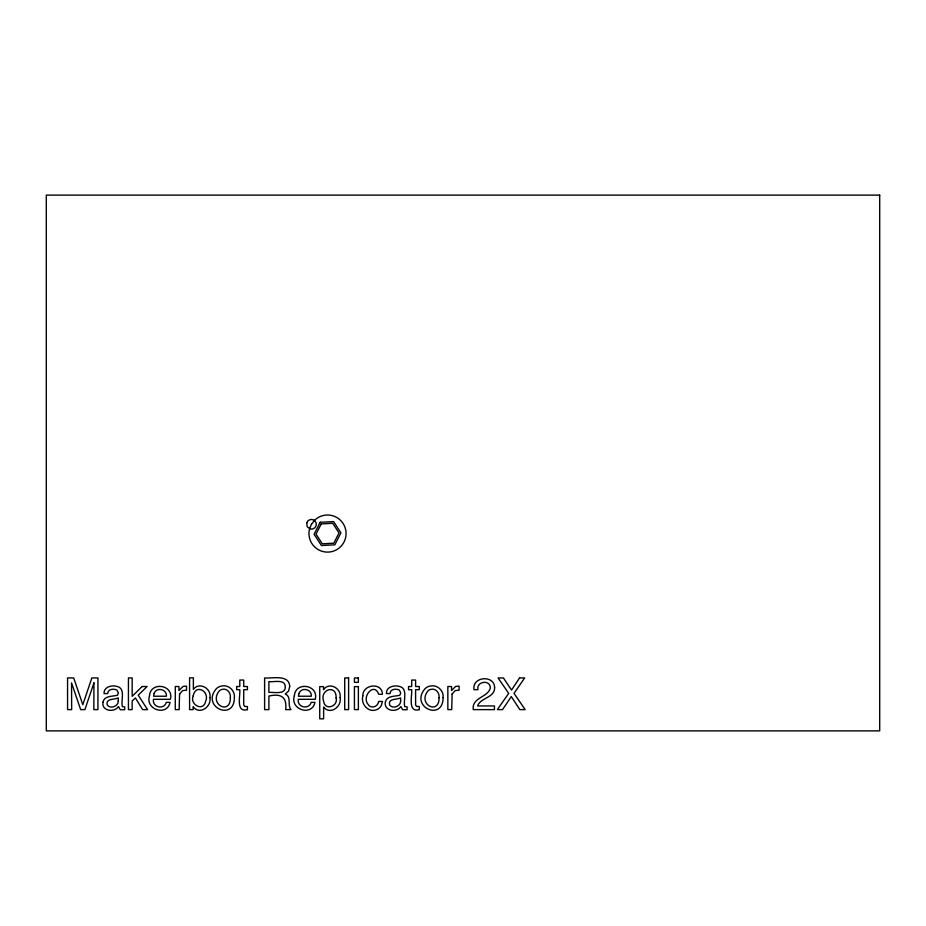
<?xml version="1.0" encoding="UTF-8"?>
<svg xmlns="http://www.w3.org/2000/svg" width="926" height="926" viewBox="0 0 926 926"><rect width="100%" height="100%" fill="white"/><g stroke="black" fill="none" stroke-linecap="round" stroke-linejoin="round"><path stroke-width="1.39" d="M93.943 682.89L93.85 709.617L97.936 709.617L97.936 677.936L91.848 677.936L82.808 704.721L73.71 677.936L67.563 677.936L67.563 709.617L71.661 709.617L71.545 682.89L80.655 709.617L84.903 709.617L93.943 682.89M336.115 697.926C338.441 706.492 324.818 711.029 323.672 701.352C319.308 689.419 336.705 683.897 336.115 697.926M193.268 695.727C189.251 704.686 203.454 712.071 205.56 701.514C210.225 691.213 195.548 683.481 193.268 695.727M209.924 697.625C211.741 706.804 199.206 715.474 193.164 706.665L193.164 709.617L189.587 709.617L189.587 677.82L193.36 677.82L193.36 689.326C199.252 681.478 211.753 688.458 209.924 697.625M234.405 697.579C234.243 721.748 201.498 707.094 215.839 689.303A9.538 9.538 0 0 1 221.407 686.062C228.363 684.326 235.181 690.507 234.405 697.579M362.853 695.831C360.341 704.501 369.312 713.958 377.82 709.096A7.929 7.929 0 0 0 381.315 705.415L382.438 701.445L378.665 701.445C378.213 704.918 374.984 707.742 371.419 706.816A4.757 4.757 0 0 1 368.27 704.593C361.105 696.746 374.359 681.617 378.665 694.28L382.438 694.28C382.288 681.918 362.471 684.221 362.853 695.831M443.126 697.579C442.952 721.748 410.206 707.094 424.548 689.303A9.538 9.538 0 0 1 430.127 686.062C437.072 684.326 443.901 690.507 443.126 697.579M149.503 695.854C144.838 709.49 167.062 716.793 170.083 702.371L166.263 702.371C164.388 710.057 151.899 707.499 153.473 699.304L170.407 699.304C174.111 684.627 150.417 681.119 149.503 695.854M294.364 695.854C289.699 709.49 311.935 716.793 314.944 702.371L311.136 702.371C309.249 710.057 296.76 707.499 298.346 699.304L315.268 699.304C318.984 684.627 295.278 681.119 294.364 695.854M340.074 697.556C342.111 706.665 330.026 715.428 323.625 707.024L323.625 718.831L319.736 718.831L319.736 686.629L323.51 686.629L323.51 689.685C329.135 681.42 341.787 688.412 340.074 697.556M285.358 686.884C285.44 695.09 273.679 691.872 268.899 692.451L268.899 681.617C273.668 682.358 285.15 678.7 285.358 686.884M102.994 702.035C101.189 710.937 114.245 713.078 118.47 706.561L120.311 709.756L124.721 709.721L124.721 706.862L122.406 706.619C120.565 700.438 126.191 688.25 116.699 686.34C111.537 684.927 103.619 686.988 104.059 693.574L107.682 693.574C107.775 688.909 113.736 688.412 116.965 690.125L118.378 693.007L117.452 695.252C112.636 696.537 104.291 695.576 102.994 702.035M385.378 702.035C383.572 710.937 396.617 713.078 400.842 706.561L402.694 709.756L407.093 709.721L407.093 706.862L404.778 706.619C402.937 700.438 408.563 688.25 399.083 686.34C393.909 684.927 386.003 686.988 386.431 693.574L390.054 693.574C390.159 688.909 396.108 688.412 399.349 690.125L400.761 693.007L399.824 695.252C395.008 696.537 386.674 695.576 385.378 702.035M494.611 687.879C494.565 697.961 480.432 697.556 477.584 705.948L494.461 705.948L494.461 709.617L473.255 709.617C471.623 697.313 487.886 697.556 490.317 688.053C490.467 679.279 476.161 681.2 477.955 689.685L474.008 689.685C471.843 676.235 494.843 674.649 494.611 687.879M230.354 697.695C230.713 715.185 209.519 704.929 218.49 691.953A5.278 5.278 0 0 1 222.008 689.407C227.055 687.96 231.002 692.903 230.354 697.695M439.063 697.695C439.422 715.185 418.239 704.929 427.199 691.953A5.278 5.278 0 0 1 430.717 689.407C435.776 687.96 439.711 692.903 439.063 697.695M289.711 686.479L288.542 691.132L285.243 694.049C291.262 696.236 287.905 703.725 290.081 708.205L290.926 709.617L285.659 709.617C287.06 697.232 281.4 693.238 268.899 696.028L268.899 709.617L264.604 709.617L264.604 677.936C272.094 678.654 289.259 674.093 289.711 686.479M118.273 700.994C118.586 706.272 110.206 709.409 107.231 704.975C105.46 698.111 114.546 699.917 118.273 697.868L118.273 700.994M400.645 700.994C400.958 706.272 392.578 709.409 389.615 704.975C387.832 698.111 396.918 699.917 400.645 697.868L400.645 700.994M306.738 523.016L307.224 526.72L310.187 528.989A4.873 4.873 0 0 0 314.898 520.829C312.421 518.224 307.559 519.486 306.738 523.016M179.563 694.014L179.169 709.617L175.28 709.617L175.28 686.513L178.973 686.513L178.973 690.507L183.093 686.421L186.52 686.108L186.52 690.206L182.654 690.565L179.563 694.014M452.12 694.014L451.726 709.617L447.848 709.617L447.848 686.513L451.529 686.513L451.529 690.507L455.661 686.421L459.088 686.108L459.088 690.206L455.21 690.565L452.12 694.014M154.121 693.505L153.577 696.225L166.414 696.225C167.178 689.048 156.344 686.756 154.121 693.505M298.982 693.505L298.45 696.225L311.286 696.225C312.039 689.048 301.216 686.756 298.982 693.505M311.449 524.278L309.597 528.758A18.555 18.555 0 0 0 329.135 552.046A18.555 18.555 0 0 0 344.333 525.713A18.555 18.555 0 0 0 314.4 520.435L311.449 524.278M320.199 522.287L314.099 534.267L321.426 545.53L334.842 544.824L340.93 532.855L333.615 521.581L320.199 522.287M321.253 523.908L316.032 534.163L322.294 543.805L333.788 543.203L338.997 532.948L332.735 523.306L321.253 523.908M519.544 677.936L511.522 690.055L503.431 677.936L498.061 677.936L508.698 693.377L497.343 709.617L502.529 709.617L511.302 696.595L519.845 709.617L525.169 709.617L514.023 693.377L524.66 677.936L519.544 677.936M142.129 686.513L132.163 696.329L132.163 677.936L128.436 677.936L128.436 709.617L132.163 709.617L132.163 700.947L135.416 697.972L142.627 709.617L147.581 709.617L138.24 695.171L147.095 686.513L142.129 686.513M247.416 709.617C235.632 713.032 240.39 695.565 239.799 689.685L236.674 689.685L236.674 686.513L239.799 686.513L239.799 680.066L243.723 680.066L243.723 686.513L247.416 686.513L247.416 689.685L243.723 689.685L243.723 704.767L244.545 706.388L247.416 706.561L247.416 709.617M419.281 709.617C407.498 713.032 412.255 695.565 411.676 689.685L408.54 689.685L408.54 686.513L411.676 686.513L411.676 680.066L415.6 680.066L415.6 686.513L419.281 686.513L419.281 689.685L415.6 689.685L415.6 704.767L416.411 706.388L419.281 706.561L419.281 709.617M879.7 195.12L46.3 195.12L46.3 730.88L879.7 730.88L879.7 195.12M348.604 677.936L344.715 677.936L344.715 709.617L348.604 709.617L348.604 677.936M358.374 677.936L354.426 677.936L354.426 682.335L358.374 682.335L358.374 677.936M358.374 686.629L354.426 686.629L354.426 709.617L358.374 709.617L358.374 686.629"/></g></svg>
